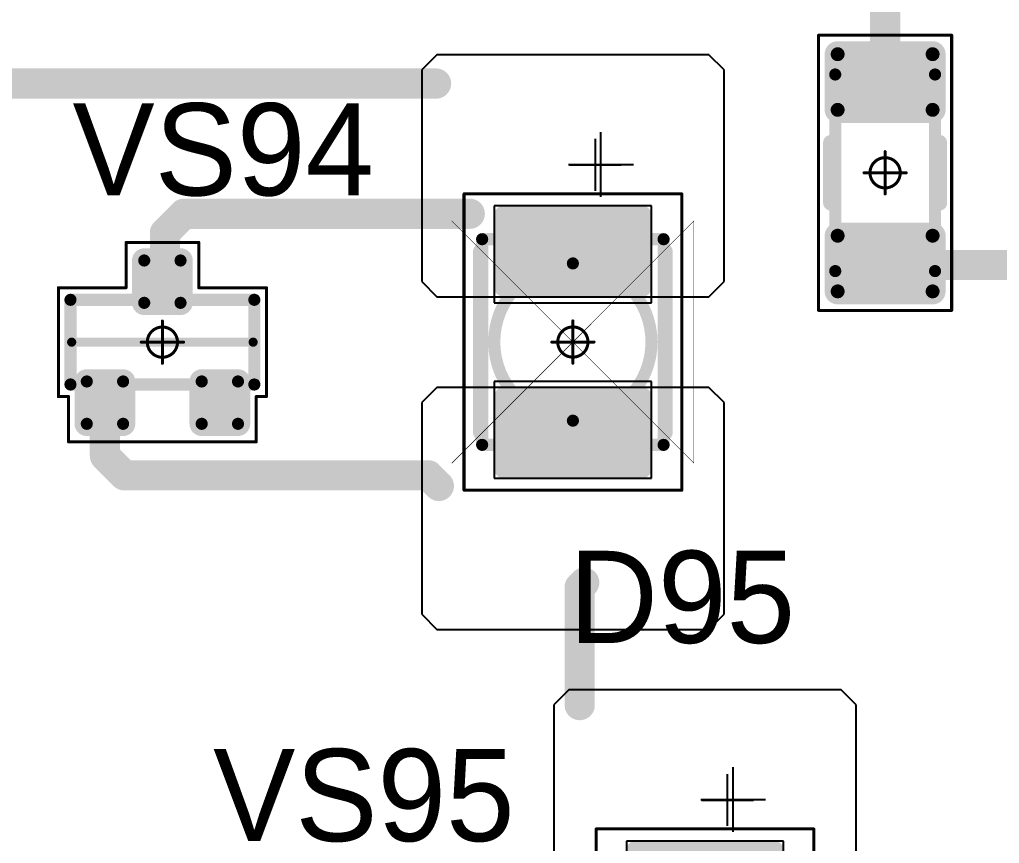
# Model space of a CAD drawing. Header units: millimetres. Extents: x 0 to 395, y 0 to 190.
# Drawn here: x 314.11 to 330.31, y 37.74 to 51.36 of the extents above; entities that cross this region are included whole.
import ezdxf

# ---------------------------------------------------------------- set-up
doc = ezdxf.new("R2010")
doc.units = ezdxf.units.MM
for name, color, linetype in [('Mechanical13', 56, 'Continuous'), ('Mechanical15', 56, 'Continuous'), ('Mechanical5', 56, 'Continuous'), ('TopLayer', 1, 'Continuous'), ('TopOverlay', 2, 'Continuous'), ('TopPaste', 8, 'Continuous'), ('TopSolder', 216, 'Continuous')]:
    doc.layers.add(name, color=color, linetype=linetype)

# ---------------------------------------------------------------- blocks, each defined once
blk = doc.blocks.new('SOT23_1090')
at = {"layer": 'Mechanical13', "const_width": 0.2}
for points in [[(-0.7, 1.52), (0.7, 1.52)], [(-0.7, 1.52), (-0.7, -1.52)], [(0.7, 1.52), (0.7, -1.52)], [(-0.7, -1.52), (0.7, -1.52)]]:
    blk.add_lwpolyline(points, dxfattribs=at)
at = {"layer": 'Mechanical13', "const_width": 0.1}
for points in [[(-0.75, 1.52, 1), (-0.65, 1.52, 1)], [(-0.75, 1.52, 1), (-0.65, 1.52, 1)], [(0.65, 1.52, 1), (0.75, 1.52, 1)], [(0.65, 1.52, 1), (0.75, 1.52, 1)], [(-0.75, -1.52, 1), (-0.65, -1.52, 1)], [(-0.75, -1.52, 1), (-0.65, -1.52, 1)], [(0.65, -1.52, 1), (0.75, -1.52, 1)], [(0.65, -1.52, 1), (0.75, -1.52, 1)]]:
    blk.add_lwpolyline(points, format="xyb", close=True, dxfattribs=at)
at = {"layer": 'Mechanical15', "const_width": 0.05}
for points in [[(-0.9, 1.72), (-0.9, 1.55)], [(-0.9, 1.72), (0.9, 1.72)], [(0.9, 1.72), (0.9, 0.6)], [(-1.65, 1.55), (-1.65, -1.55)], [(-1.65, 1.55), (-0.9, 1.55)], [(0.9, 0.6), (1.65, 0.6)], [(1.65, 0.6), (1.65, -0.6)], [(0, 0.35), (0, -0.35)], [(-0.35, 0), (0.35, 0)], [(0.9, -0.6), (1.65, -0.6)], [(0.9, -0.6), (0.9, -1.72)], [(-1.65, -1.55), (-0.9, -1.55)], [(-0.9, -1.55), (-0.9, -1.72)], [(-0.9, -1.72), (0.9, -1.72)]]:
    blk.add_lwpolyline(points, dxfattribs=at)
at = {"layer": 'Mechanical15'}
for points, const_width in [([(-0.913, 1.72, 1), (-0.888, 1.72, 1)], 0.025), ([(-0.913, 1.72, 1), (-0.888, 1.72, 1)], 0.025), ([(0.888, 1.72, 1), (0.913, 1.72, 1)], 0.025), ([(0.888, 1.72, 1), (0.913, 1.72, 1)], 0.025), ([(-1.662, 1.55, 1), (-1.637, 1.55, 1)], 0.025), ([(-1.662, 1.55, 1), (-1.637, 1.55, 1)], 0.025), ([(-0.913, 1.55, 1), (-0.888, 1.55, 1)], 0.025), ([(-0.913, 1.55, 1), (-0.888, 1.55, 1)], 0.025), ([(0.888, 0.6, 1), (0.913, 0.6, 1)], 0.025), ([(0.888, 0.6, 1), (0.913, 0.6, 1)], 0.025), ([(1.637, 0.6, 1), (1.662, 0.6, 1)], 0.025), ([(1.637, 0.6, 1), (1.662, 0.6, 1)], 0.025), ([(-0.012, 0.35, 1), (0.012, 0.35, 1)], 0.025), ([(0.25, 0, 1), (-0.25, 0, 1)], 0.05), ([(-0.362, 0, 1), (-0.337, 0, 1)], 0.025), ([(-0.262, 0, 1), (-0.238, 0, 1)], 0.025), ([(0.238, 0, 1), (0.262, 0, 1)], 0.025), ([(0.337, 0, 1), (0.362, 0, 1)], 0.025), ([(-0.012, -0.35, 1), (0.012, -0.35, 1)], 0.025), ([(0.888, -0.6, 1), (0.913, -0.6, 1)], 0.025), ([(0.888, -0.6, 1), (0.913, -0.6, 1)], 0.025), ([(1.637, -0.6, 1), (1.662, -0.6, 1)], 0.025), ([(1.637, -0.6, 1), (1.662, -0.6, 1)], 0.025), ([(-1.662, -1.55, 1), (-1.637, -1.55, 1)], 0.025), ([(-1.662, -1.55, 1), (-1.637, -1.55, 1)], 0.025), ([(-0.913, -1.55, 1), (-0.888, -1.55, 1)], 0.025), ([(-0.913, -1.55, 1), (-0.888, -1.55, 1)], 0.025), ([(-0.913, -1.72, 1), (-0.888, -1.72, 1)], 0.025), ([(-0.913, -1.72, 1), (-0.888, -1.72, 1)], 0.025), ([(0.888, -1.72, 1), (0.913, -1.72, 1)], 0.025), ([(0.888, -1.72, 1), (0.913, -1.72, 1)], 0.025)]:
    blk.add_lwpolyline(points, format="xyb", close=True, dxfattribs=dict(at, const_width=const_width))
at = {"layer": 'TopLayer', "const_width": 0.1}
for points in [[(-1.4, 1.25, 1), (-1.3, 1.25, 1)], [(-0.7, 1.25, 1), (-0.6, 1.25, 1)], [(-1.4, 0.65, 1), (-1.3, 0.65, 1)], [(-0.7, 0.65, 1), (-0.6, 0.65, 1)], [(0.6, 0.3, 1), (0.7, 0.3, 1)], [(1.3, 0.3, 1), (1.4, 0.3, 1)], [(0.6, -0.3, 1), (0.7, -0.3, 1)], [(1.3, -0.3, 1), (1.4, -0.3, 1)], [(-1.4, -0.65, 1), (-1.3, -0.65, 1)], [(-0.7, -0.65, 1), (-0.6, -0.65, 1)], [(-1.4, -1.25, 1), (-1.3, -1.25, 1)], [(-0.7, -1.25, 1), (-0.6, -1.25, 1)]]:
    blk.add_lwpolyline(points, format="xyb", close=True, dxfattribs=at)
at = {"layer": 'TopLayer'}
for points in [[(-1.35, 1.35), (-1.35, 0.55), (-0.65, 1.35), (-0.65, 0.55)], [(-1.45, 1.25), (-1.45, 0.65), (-0.55, 1.25), (-0.55, 0.65)], [(0.65, 0.4), (0.65, -0.4), (1.35, 0.4), (1.35, -0.4)], [(0.55, 0.3), (0.55, -0.3), (1.45, 0.3), (1.45, -0.3)], [(-1.35, -0.55), (-1.35, -1.35), (-0.65, -0.55), (-0.65, -1.35)], [(-1.45, -0.65), (-1.45, -1.25), (-0.55, -0.65), (-0.55, -1.25)]]:
    blk.add_solid(points, dxfattribs=at)
at = {"layer": 'TopOverlay', "const_width": 0.15}
blk.add_lwpolyline([(0, 1.5), (0, -1.5)], dxfattribs=at)
at = {"layer": 'TopOverlay', "const_width": 0.075}
for points in [[(-0.038, 1.5, 1), (0.038, 1.5, 1)], [(-0.038, -1.5, 1), (0.038, -1.5, 1)]]:
    blk.add_lwpolyline(points, format="xyb", close=True, dxfattribs=at)
at = {"layer": 'TopPaste', "const_width": 0.075}
for points in [[(-1.387, 1.25, 1), (-1.313, 1.25, 1)], [(-0.687, 1.25, 1), (-0.613, 1.25, 1)], [(-1.387, 0.65, 1), (-1.313, 0.65, 1)], [(-0.687, 0.65, 1), (-0.613, 0.65, 1)], [(0.613, 0.3, 1), (0.687, 0.3, 1)], [(1.313, 0.3, 1), (1.387, 0.3, 1)], [(0.613, -0.3, 1), (0.687, -0.3, 1)], [(1.313, -0.3, 1), (1.387, -0.3, 1)], [(-1.387, -0.65, 1), (-1.313, -0.65, 1)], [(-0.687, -0.65, 1), (-0.613, -0.65, 1)], [(-1.387, -1.25, 1), (-1.313, -1.25, 1)], [(-0.687, -1.25, 1), (-0.613, -1.25, 1)]]:
    blk.add_lwpolyline(points, format="xyb", close=True, dxfattribs=at)
at = {"layer": 'TopPaste'}
for points in [[(-1.35, 1.325), (-1.35, 0.575), (-0.65, 1.325), (-0.65, 0.575)], [(-1.425, 1.25), (-1.425, 0.65), (-0.575, 1.25), (-0.575, 0.65)], [(0.65, 0.375), (0.65, -0.375), (1.35, 0.375), (1.35, -0.375)], [(0.575, 0.3), (0.575, -0.3), (1.425, 0.3), (1.425, -0.3)], [(-1.35, -0.575), (-1.35, -1.325), (-0.65, -0.575), (-0.65, -1.325)], [(-1.425, -0.65), (-1.425, -1.25), (-0.575, -0.65), (-0.575, -1.25)]]:
    blk.add_solid(points, dxfattribs=at)
at = {"layer": 'TopSolder', "const_width": 0.202}
for points in [[(-1.451, 1.25, 1), (-1.249, 1.25, 1)], [(-0.751, 1.25, 1), (-0.549, 1.25, 1)], [(-1.451, 0.65, 1), (-1.249, 0.65, 1)], [(-0.751, 0.65, 1), (-0.549, 0.65, 1)], [(0.549, 0.3, 1), (0.751, 0.3, 1)], [(1.249, 0.3, 1), (1.451, 0.3, 1)], [(0.549, -0.3, 1), (0.751, -0.3, 1)], [(1.249, -0.3, 1), (1.451, -0.3, 1)], [(-1.451, -0.65, 1), (-1.249, -0.65, 1)], [(-0.751, -0.65, 1), (-0.549, -0.65, 1)], [(-1.451, -1.25, 1), (-1.249, -1.25, 1)], [(-0.751, -1.25, 1), (-0.549, -1.25, 1)]]:
    blk.add_lwpolyline(points, format="xyb", close=True, dxfattribs=at)
at = {"layer": 'TopSolder'}
for points in [[(-1.35, 1.452), (-1.35, 0.448), (-0.65, 1.452), (-0.65, 0.448)], [(-1.552, 1.25), (-1.552, 0.65), (-0.448, 1.25), (-0.448, 0.65)], [(0.65, 0.502), (0.65, -0.502), (1.35, 0.502), (1.35, -0.502)], [(0.448, 0.3), (0.448, -0.3), (1.552, 0.3), (1.552, -0.3)], [(-1.35, -0.448), (-1.35, -1.452), (-0.65, -0.448), (-0.65, -1.452)], [(-1.552, -0.65), (-1.552, -1.25), (-0.448, -0.65), (-0.448, -1.25)]]:
    blk.add_solid(points, dxfattribs=at)
blk = doc.blocks.new('RC1206S_1192')
at = {"layer": 'Mechanical13', "const_width": 0.2}
for points in [[(-1.625, -0.825), (-1.625, 0.825)], [(1.625, 0.825), (-1.625, 0.825)], [(1.625, -0.825), (1.625, 0.825)], [(1.625, -0.825), (-1.625, -0.825)]]:
    blk.add_lwpolyline(points, dxfattribs=at)
at = {"layer": 'Mechanical13', "const_width": 0.1}
for points in [[(-1.675, 0.825, 1), (-1.575, 0.825, 1)], [(-1.675, 0.825, 1), (-1.575, 0.825, 1)], [(1.575, 0.825, 1), (1.675, 0.825, 1)], [(1.575, 0.825, 1), (1.675, 0.825, 1)], [(-1.675, -0.825, 1), (-1.575, -0.825, 1)], [(-1.675, -0.825, 1), (-1.575, -0.825, 1)], [(1.575, -0.825, 1), (1.675, -0.825, 1)], [(1.575, -0.825, 1), (1.675, -0.825, 1)]]:
    blk.add_lwpolyline(points, format="xyb", close=True, dxfattribs=at)
at = {"layer": 'Mechanical15', "const_width": 0.05}
for points in [[(-2.275, -1.1), (-2.275, 1.1)], [(2.275, 1.1), (-2.275, 1.1)], [(2.275, -1.1), (2.275, 1.1)], [(0, -0.35), (0, 0.35)], [(0.35, 0), (-0.35, 0)], [(2.275, -1.1), (-2.275, -1.1)]]:
    blk.add_lwpolyline(points, dxfattribs=at)
at = {"layer": 'Mechanical15'}
for points, const_width in [([(-2.287, 1.1, 1), (-2.262, 1.1, 1)], 0.025), ([(-2.287, 1.1, 1), (-2.262, 1.1, 1)], 0.025), ([(2.262, 1.1, 1), (2.287, 1.1, 1)], 0.025), ([(2.262, 1.1, 1), (2.287, 1.1, 1)], 0.025), ([(-0.012, 0.35, 1), (0.012, 0.35, 1)], 0.025), ([(0.25, 0, 1), (-0.25, 0, 1)], 0.05), ([(-0.362, 0, 1), (-0.337, 0, 1)], 0.025), ([(-0.262, 0, 1), (-0.238, 0, 1)], 0.025), ([(0.238, 0, 1), (0.262, 0, 1)], 0.025), ([(0.337, 0, 1), (0.362, 0, 1)], 0.025), ([(-0.012, -0.35, 1), (0.012, -0.35, 1)], 0.025), ([(-2.287, -1.1, 1), (-2.262, -1.1, 1)], 0.025), ([(-2.287, -1.1, 1), (-2.262, -1.1, 1)], 0.025), ([(2.262, -1.1, 1), (2.287, -1.1, 1)], 0.025), ([(2.262, -1.1, 1), (2.287, -1.1, 1)], 0.025)]:
    blk.add_lwpolyline(points, format="xyb", close=True, dxfattribs=dict(at, const_width=const_width))
at = {"layer": 'TopLayer', "const_width": 0.115}
for points in [[(-2.018, 0.785, 1), (-1.903, 0.785, 1)], [(-1.098, 0.785, 1), (-0.983, 0.785, 1)], [(0.983, 0.785, 1), (1.098, 0.785, 1)], [(1.903, 0.785, 1), (2.018, 0.785, 1)], [(-2.018, -0.785, 1), (-1.903, -0.785, 1)], [(-1.098, -0.785, 1), (-0.983, -0.785, 1)], [(0.983, -0.785, 1), (1.098, -0.785, 1)], [(1.903, -0.785, 1), (2.018, -0.785, 1)]]:
    blk.add_lwpolyline(points, format="xyb", close=True, dxfattribs=at)
at = {"layer": 'TopLayer'}
for points in [[(-1.96, -0.9), (-1.04, -0.9), (-1.96, 0.9), (-1.04, 0.9)], [(1.04, -0.9), (1.96, -0.9), (1.04, 0.9), (1.96, 0.9)], [(-2.075, -0.785), (-0.925, -0.785), (-2.075, 0.785), (-0.925, 0.785)], [(0.925, -0.785), (2.075, -0.785), (0.925, 0.785), (2.075, 0.785)]]:
    blk.add_solid(points, dxfattribs=at)
at = {"layer": 'TopOverlay', "const_width": 0.25}
for points in [[(0.5, 0.9), (-0.5, 0.9)], [(0.5, -0.9), (-0.5, -0.9)]]:
    blk.add_lwpolyline(points, dxfattribs=at)
at = {"layer": 'TopOverlay', "const_width": 0.125}
for points in [[(-0.562, 0.9, 1), (-0.437, 0.9, 1)], [(0.437, 0.9, 1), (0.562, 0.9, 1)], [(-0.562, -0.9, 1), (-0.437, -0.9, 1)], [(0.437, -0.9, 1), (0.562, -0.9, 1)]]:
    blk.add_lwpolyline(points, format="xyb", close=True, dxfattribs=at)
at = {"layer": 'TopPaste', "const_width": 0.09}
for points in [[(-2.005, 0.785, 1), (-1.915, 0.785, 1)], [(-1.085, 0.785, 1), (-0.995, 0.785, 1)], [(0.995, 0.785, 1), (1.085, 0.785, 1)], [(1.915, 0.785, 1), (2.005, 0.785, 1)], [(-2.005, -0.785, 1), (-1.915, -0.785, 1)], [(-1.085, -0.785, 1), (-0.995, -0.785, 1)], [(0.995, -0.785, 1), (1.085, -0.785, 1)], [(1.915, -0.785, 1), (2.005, -0.785, 1)]]:
    blk.add_lwpolyline(points, format="xyb", close=True, dxfattribs=at)
at = {"layer": 'TopPaste'}
for points in [[(-1.96, -0.875), (-1.04, -0.875), (-1.96, 0.875), (-1.04, 0.875)], [(1.04, -0.875), (1.96, -0.875), (1.04, 0.875), (1.96, 0.875)], [(-2.05, -0.785), (-0.95, -0.785), (-2.05, 0.785), (-0.95, 0.785)], [(0.95, -0.785), (2.05, -0.785), (0.95, 0.785), (2.05, 0.785)]]:
    blk.add_solid(points, dxfattribs=at)
at = {"layer": 'TopSolder', "const_width": 0.215}
for points in [[(-2.068, 0.785, 1), (-1.853, 0.785, 1)], [(-1.148, 0.785, 1), (-0.933, 0.785, 1)], [(0.933, 0.785, 1), (1.148, 0.785, 1)], [(1.853, 0.785, 1), (2.068, 0.785, 1)], [(-2.068, -0.785, 1), (-1.853, -0.785, 1)], [(-1.148, -0.785, 1), (-0.933, -0.785, 1)], [(0.933, -0.785, 1), (1.148, -0.785, 1)], [(1.853, -0.785, 1), (2.068, -0.785, 1)]]:
    blk.add_lwpolyline(points, format="xyb", close=True, dxfattribs=at)
at = {"layer": 'TopSolder'}
for points in [[(-1.96, -1), (-1.04, -1), (-1.96, 1), (-1.04, 1)], [(1.04, -1), (1.96, -1), (1.04, 1), (1.96, 1)], [(-2.175, -0.785), (-0.825, -0.785), (-2.175, 0.785), (-0.825, 0.785)], [(0.825, -0.785), (2.175, -0.785), (0.825, 0.785), (2.175, 0.785)]]:
    blk.add_solid(points, dxfattribs=at)
blk = doc.blocks.new('T66G_4_1238')
at = {"layer": 'Mechanical13'}
for p, q in [((2.936, 0.071), (2.936, -1)), ((2.4, -0.464), (3.471, -0.464))]:
    blk.add_line(p, q, dxfattribs=at)
at = {"layer": 'Mechanical13', "const_width": 0.2}
for points in [[(-1.7, 1.5), (1.7, 1.5)], [(-1.7, 1.5), (-1.7, -1.5)], [(1.7, 1.5), (1.7, -1.5)], [(-1.7, -1.5), (1.7, -1.5)]]:
    blk.add_lwpolyline(points, dxfattribs=at)
at = {"layer": 'Mechanical13'}
for points, const_width in [([(-1.75, 1.5, 1), (-1.65, 1.5, 1)], 0.1), ([(-1.75, 1.5, 1), (-1.65, 1.5, 1)], 0.1), ([(1.65, 1.5, 1), (1.75, 1.5, 1)], 0.1), ([(1.65, 1.5, 1), (1.75, 1.5, 1)], 0.1), ([(1.3, 0, 1), (-1.3, 0, 1)], 0.2), ([(-1.35, 0, 1), (-1.25, 0, 1)], 0.1), ([(1.25, 0, 1), (1.35, 0, 1)], 0.1), ([(-1.75, -1.5, 1), (-1.65, -1.5, 1)], 0.1), ([(-1.75, -1.5, 1), (-1.65, -1.5, 1)], 0.1), ([(1.65, -1.5, 1), (1.75, -1.5, 1)], 0.1), ([(1.65, -1.5, 1), (1.75, -1.5, 1)], 0.1)]:
    blk.add_lwpolyline(points, format="xyb", close=True, dxfattribs=dict(at, const_width=const_width))
at = {"layer": 'Mechanical15', "const_width": 0.05}
for points in [[(-2.45, 1.8), (-2.45, -1.8)], [(-2.45, 1.8), (2.45, 1.8)], [(2.45, 1.8), (2.45, -1.8)], [(0, 0.35), (0, -0.35)], [(-0.35, 0), (0.35, 0)], [(-2.45, -1.8), (2.45, -1.8)]]:
    blk.add_lwpolyline(points, dxfattribs=at)
at = {"layer": 'Mechanical15'}
for points, const_width in [([(-2.462, 1.8, 1), (-2.438, 1.8, 1)], 0.025), ([(-2.462, 1.8, 1), (-2.438, 1.8, 1)], 0.025), ([(2.438, 1.8, 1), (2.462, 1.8, 1)], 0.025), ([(2.438, 1.8, 1), (2.462, 1.8, 1)], 0.025), ([(-0.012, 0.35, 1), (0.012, 0.35, 1)], 0.025), ([(0.25, 0, 1), (-0.25, 0, 1)], 0.05), ([(-0.362, 0, 1), (-0.337, 0, 1)], 0.025), ([(-0.262, 0, 1), (-0.238, 0, 1)], 0.025), ([(0.238, 0, 1), (0.262, 0, 1)], 0.025), ([(0.337, 0, 1), (0.362, 0, 1)], 0.025), ([(-0.012, -0.35, 1), (0.012, -0.35, 1)], 0.025), ([(-2.462, -1.8, 1), (-2.438, -1.8, 1)], 0.025), ([(-2.462, -1.8, 1), (-2.438, -1.8, 1)], 0.025), ([(2.438, -1.8, 1), (2.462, -1.8, 1)], 0.025), ([(2.438, -1.8, 1), (2.462, -1.8, 1)], 0.025)]:
    blk.add_lwpolyline(points, format="xyb", close=True, dxfattribs=dict(at, const_width=const_width))
at = {"layer": 'TopLayer'}
for p, q in [((-4.5, 2.5), (-4.75, 2.25)), ((-1, 2.5), (-4.5, 2.5)), ((-0.75, 2.25), (-1, 2.5)), ((1, 2.5), (0.75, 2.25)), ((4.5, 2.5), (1, 2.5)), ((4.75, 2.25), (4.5, 2.5)), ((-4.75, 2.25), (-4.75, -2.25)), ((-0.75, -2.25), (-0.75, 2.25)), ((0.75, 2.25), (0.75, -2.25)), ((4.75, -2.25), (4.75, 2.25)), ((-4.75, -2.25), (-4.5, -2.5)), ((-1, -2.5), (-0.75, -2.25)), ((0.75, -2.25), (1, -2.5)), ((4.5, -2.5), (4.75, -2.25)), ((-4.5, -2.5), (-1, -2.5)), ((1, -2.5), (4.5, -2.5))]:
    blk.add_line(p, q, dxfattribs=at)
at = {"layer": 'TopLayer', "const_width": 0.15}
for points in [[(-2.175, 1.15, 1), (-2.025, 1.15, 1)], [(-0.975, 1.15, 1), (-0.825, 1.15, 1)], [(0.825, 1.15, 1), (0.975, 1.15, 1)], [(2.025, 1.15, 1), (2.175, 1.15, 1)], [(-2.175, -1.15, 1), (-2.025, -1.15, 1)], [(-0.975, -1.15, 1), (-0.825, -1.15, 1)], [(0.825, -1.15, 1), (0.975, -1.15, 1)], [(2.025, -1.15, 1), (2.175, -1.15, 1)]]:
    blk.add_lwpolyline(points, format="xyb", close=True, dxfattribs=at)
at = {"layer": 'TopLayer'}
for points in [[(-0.9, 1.3), (-2.1, 1.3), (-0.9, -1.3), (-2.1, -1.3)], [(2.1, 1.3), (0.9, 1.3), (2.1, -1.3), (0.9, -1.3)], [(-0.75, 1.15), (-2.25, 1.15), (-0.75, -1.15), (-2.25, -1.15)], [(2.25, 1.15), (0.75, 1.15), (2.25, -1.15), (0.75, -1.15)]]:
    blk.add_solid(points, dxfattribs=at)
at = {"layer": 'TopOverlay'}
for p, q in [((2.928, 0.057), (2.928, -0.8)), ((2.5, -0.372), (3.357, -0.372))]:
    blk.add_line(p, q, dxfattribs=at)
at = {"layer": 'TopOverlay', "const_width": 0.25}
for points in [[(-1.5, 1.525), (1.5, 1.525)], [(-1.5, -1.525), (1.5, -1.525)]]:
    blk.add_lwpolyline(points, dxfattribs=at)
at = {"layer": 'TopOverlay', "const_width": 0.125}
for points in [[(-1.562, 1.525, 1), (-1.438, 1.525, 1)], [(1.438, 1.525, 1), (1.562, 1.525, 1)], [(-1.562, -1.525, 1), (-1.438, -1.525, 1)], [(1.438, -1.525, 1), (1.562, -1.525, 1)]]:
    blk.add_lwpolyline(points, format="xyb", close=True, dxfattribs=at)
at = {"layer": 'TopPaste', "const_width": 0.125}
for points in [[(-2.162, 1.15, 1), (-2.037, 1.15, 1)], [(-0.962, 1.15, 1), (-0.838, 1.15, 1)], [(0.838, 1.15, 1), (0.962, 1.15, 1)], [(2.037, 1.15, 1), (2.162, 1.15, 1)], [(-2.162, -1.15, 1), (-2.037, -1.15, 1)], [(-0.962, -1.15, 1), (-0.838, -1.15, 1)], [(0.838, -1.15, 1), (0.962, -1.15, 1)], [(2.037, -1.15, 1), (2.162, -1.15, 1)]]:
    blk.add_lwpolyline(points, format="xyb", close=True, dxfattribs=at)
at = {"layer": 'TopPaste'}
for points in [[(-0.775, 1.15), (-2.225, 1.15), (-0.775, -1.15), (-2.225, -1.15)], [(-0.9, 1.275), (-2.1, 1.275), (-0.9, -1.275), (-2.1, -1.275)], [(2.225, 1.15), (0.775, 1.15), (2.225, -1.15), (0.775, -1.15)], [(2.1, 1.275), (0.9, 1.275), (2.1, -1.275), (0.9, -1.275)]]:
    blk.add_solid(points, dxfattribs=at)
at = {"layer": 'TopSolder'}
for p, q in [((-2.25, 1.3), (-2.25, -1.3)), ((-0.65, 1.3), (-2.25, 1.3)), ((-0.65, -1.3), (-0.65, 1.3)), ((0.65, 1.3), (0.65, -1.3)), ((2.25, 1.3), (0.65, 1.3)), ((2.25, -1.3), (2.25, 1.3)), ((-2.25, -1.3), (-0.65, -1.3)), ((0.65, -1.3), (2.25, -1.3))]:
    blk.add_line(p, q, dxfattribs=at)
blk = doc.blocks.new('T66G_4_1239')
at = {"layer": 'Mechanical13'}
for p, q in [((2.936, 0.071), (2.936, -1)), ((2.4, -0.464), (3.471, -0.464))]:
    blk.add_line(p, q, dxfattribs=at)
at = {"layer": 'Mechanical13', "const_width": 0.2}
for points in [[(-1.7, 1.5), (1.7, 1.5)], [(-1.7, 1.5), (-1.7, -1.5)], [(1.7, 1.5), (1.7, -1.5)], [(-1.7, -1.5), (1.7, -1.5)]]:
    blk.add_lwpolyline(points, dxfattribs=at)
at = {"layer": 'Mechanical13'}
for points, const_width in [([(-1.75, 1.5, 1), (-1.65, 1.5, 1)], 0.1), ([(-1.75, 1.5, 1), (-1.65, 1.5, 1)], 0.1), ([(1.65, 1.5, 1), (1.75, 1.5, 1)], 0.1), ([(1.65, 1.5, 1), (1.75, 1.5, 1)], 0.1), ([(1.3, 0, 1), (-1.3, 0, 1)], 0.2), ([(-1.35, 0, 1), (-1.25, 0, 1)], 0.1), ([(1.25, 0, 1), (1.35, 0, 1)], 0.1), ([(-1.75, -1.5, 1), (-1.65, -1.5, 1)], 0.1), ([(-1.75, -1.5, 1), (-1.65, -1.5, 1)], 0.1), ([(1.65, -1.5, 1), (1.75, -1.5, 1)], 0.1), ([(1.65, -1.5, 1), (1.75, -1.5, 1)], 0.1)]:
    blk.add_lwpolyline(points, format="xyb", close=True, dxfattribs=dict(at, const_width=const_width))
at = {"layer": 'Mechanical15', "const_width": 0.05}
for points in [[(-2.45, 1.8), (-2.45, -1.8)], [(-2.45, 1.8), (2.45, 1.8)], [(2.45, 1.8), (2.45, -1.8)], [(0, 0.35), (0, -0.35)], [(-0.35, 0), (0.35, 0)], [(-2.45, -1.8), (2.45, -1.8)]]:
    blk.add_lwpolyline(points, dxfattribs=at)
at = {"layer": 'Mechanical15'}
for points, const_width in [([(-2.462, 1.8, 1), (-2.438, 1.8, 1)], 0.025), ([(-2.462, 1.8, 1), (-2.438, 1.8, 1)], 0.025), ([(2.438, 1.8, 1), (2.462, 1.8, 1)], 0.025), ([(2.438, 1.8, 1), (2.462, 1.8, 1)], 0.025), ([(-0.012, 0.35, 1), (0.012, 0.35, 1)], 0.025), ([(0.25, 0, 1), (-0.25, 0, 1)], 0.05), ([(-0.362, 0, 1), (-0.337, 0, 1)], 0.025), ([(-0.262, 0, 1), (-0.238, 0, 1)], 0.025), ([(0.238, 0, 1), (0.262, 0, 1)], 0.025), ([(0.337, 0, 1), (0.362, 0, 1)], 0.025), ([(-0.012, -0.35, 1), (0.012, -0.35, 1)], 0.025), ([(-2.462, -1.8, 1), (-2.438, -1.8, 1)], 0.025), ([(-2.462, -1.8, 1), (-2.438, -1.8, 1)], 0.025), ([(2.438, -1.8, 1), (2.462, -1.8, 1)], 0.025), ([(2.438, -1.8, 1), (2.462, -1.8, 1)], 0.025)]:
    blk.add_lwpolyline(points, format="xyb", close=True, dxfattribs=dict(at, const_width=const_width))
at = {"layer": 'TopLayer'}
for p, q in [((-4.5, 2.5), (-4.75, 2.25)), ((-1, 2.5), (-4.5, 2.5)), ((-0.75, 2.25), (-1, 2.5)), ((1, 2.5), (0.75, 2.25)), ((4.5, 2.5), (1, 2.5)), ((4.75, 2.25), (4.5, 2.5)), ((-4.75, 2.25), (-4.75, -2.25)), ((-0.75, -2.25), (-0.75, 2.25)), ((0.75, 2.25), (0.75, -2.25)), ((4.75, -2.25), (4.75, 2.25)), ((-4.75, -2.25), (-4.5, -2.5)), ((-1, -2.5), (-0.75, -2.25)), ((0.75, -2.25), (1, -2.5)), ((4.5, -2.5), (4.75, -2.25)), ((-4.5, -2.5), (-1, -2.5)), ((1, -2.5), (4.5, -2.5))]:
    blk.add_line(p, q, dxfattribs=at)
at = {"layer": 'TopLayer', "const_width": 0.15}
for points in [[(-2.175, 1.15, 1), (-2.025, 1.15, 1)], [(-0.975, 1.15, 1), (-0.825, 1.15, 1)], [(0.825, 1.15, 1), (0.975, 1.15, 1)], [(2.025, 1.15, 1), (2.175, 1.15, 1)], [(-2.175, -1.15, 1), (-2.025, -1.15, 1)], [(-0.975, -1.15, 1), (-0.825, -1.15, 1)], [(0.825, -1.15, 1), (0.975, -1.15, 1)], [(2.025, -1.15, 1), (2.175, -1.15, 1)]]:
    blk.add_lwpolyline(points, format="xyb", close=True, dxfattribs=at)
at = {"layer": 'TopLayer'}
for points in [[(-0.9, 1.3), (-2.1, 1.3), (-0.9, -1.3), (-2.1, -1.3)], [(2.1, 1.3), (0.9, 1.3), (2.1, -1.3), (0.9, -1.3)], [(-0.75, 1.15), (-2.25, 1.15), (-0.75, -1.15), (-2.25, -1.15)], [(2.25, 1.15), (0.75, 1.15), (2.25, -1.15), (0.75, -1.15)]]:
    blk.add_solid(points, dxfattribs=at)
at = {"layer": 'TopOverlay'}
for p, q in [((2.928, 0.057), (2.928, -0.8)), ((2.5, -0.372), (3.357, -0.372))]:
    blk.add_line(p, q, dxfattribs=at)
at = {"layer": 'TopOverlay', "const_width": 0.25}
for points in [[(-1.5, 1.525), (1.5, 1.525)], [(-1.5, -1.525), (1.5, -1.525)]]:
    blk.add_lwpolyline(points, dxfattribs=at)
at = {"layer": 'TopOverlay', "const_width": 0.125}
for points in [[(-1.562, 1.525, 1), (-1.438, 1.525, 1)], [(1.438, 1.525, 1), (1.562, 1.525, 1)], [(-1.562, -1.525, 1), (-1.438, -1.525, 1)], [(1.438, -1.525, 1), (1.562, -1.525, 1)]]:
    blk.add_lwpolyline(points, format="xyb", close=True, dxfattribs=at)
at = {"layer": 'TopPaste', "const_width": 0.125}
for points in [[(-2.162, 1.15, 1), (-2.037, 1.15, 1)], [(-0.962, 1.15, 1), (-0.838, 1.15, 1)], [(0.838, 1.15, 1), (0.962, 1.15, 1)], [(2.037, 1.15, 1), (2.162, 1.15, 1)], [(-2.162, -1.15, 1), (-2.037, -1.15, 1)], [(-0.962, -1.15, 1), (-0.838, -1.15, 1)], [(0.838, -1.15, 1), (0.962, -1.15, 1)], [(2.037, -1.15, 1), (2.162, -1.15, 1)]]:
    blk.add_lwpolyline(points, format="xyb", close=True, dxfattribs=at)
at = {"layer": 'TopPaste'}
for points in [[(-0.775, 1.15), (-2.225, 1.15), (-0.775, -1.15), (-2.225, -1.15)], [(-0.9, 1.275), (-2.1, 1.275), (-0.9, -1.275), (-2.1, -1.275)], [(2.225, 1.15), (0.775, 1.15), (2.225, -1.15), (0.775, -1.15)], [(2.1, 1.275), (0.9, 1.275), (2.1, -1.275), (0.9, -1.275)]]:
    blk.add_solid(points, dxfattribs=at)
at = {"layer": 'TopSolder'}
for p, q in [((-2.25, 1.3), (-2.25, -1.3)), ((-0.65, 1.3), (-2.25, 1.3)), ((-0.65, -1.3), (-0.65, 1.3)), ((0.65, 1.3), (0.65, -1.3)), ((2.25, 1.3), (0.65, 1.3)), ((2.25, -1.3), (2.25, 1.3)), ((-2.25, -1.3), (-0.65, -1.3)), ((0.65, -1.3), (2.25, -1.3))]:
    blk.add_line(p, q, dxfattribs=at)

msp = doc.modelspace()

# ---------------------------------------------------------------- linework, layer by layer
at = {"layer": 'Mechanical5'}
for points, const_width in [([(321.262, 44.027), (325.262, 48.027)], 0.01), ([(321.262, 48.027), (325.262, 44.027)], 0.01), ([(321.262, 48.027), (325.262, 48.027)], 0.001), ([(321.262, 44.027), (321.262, 48.027)], 0.001), ([(325.262, 44.027), (325.262, 48.027)], 0.001), ([(321.262, 44.027), (325.262, 44.027)], 0.001)]:
    msp.add_lwpolyline(points, dxfattribs=dict(at, const_width=const_width))
for points, const_width in [([(321.26, 48.027, 1), (321.265, 48.027, 1)], 0.005), ([(321.262, 48.027, 1), (321.263, 48.027, 1)], 0.0005), ([(321.262, 48.027, 1), (321.263, 48.027, 1)], 0.0005), ([(325.26, 48.027, 1), (325.265, 48.027, 1)], 0.005), ([(325.262, 48.027, 1), (325.263, 48.027, 1)], 0.0005), ([(325.262, 48.027, 1), (325.263, 48.027, 1)], 0.0005), ([(321.26, 44.027, 1), (321.265, 44.027, 1)], 0.005), ([(321.262, 44.027, 1), (321.263, 44.027, 1)], 0.0005), ([(321.262, 44.027, 1), (321.263, 44.027, 1)], 0.0005), ([(325.26, 44.027, 1), (325.265, 44.027, 1)], 0.005), ([(325.262, 44.027, 1), (325.263, 44.027, 1)], 0.0005), ([(325.262, 44.027, 1), (325.263, 44.027, 1)], 0.0005)]:
    msp.add_lwpolyline(points, format="xyb", close=True, dxfattribs=dict(at, const_width=const_width))
at = {"layer": 'TopLayer', "const_width": 0.5}
for points in [[(328.425, 50.325), (328.425, 52.25)], [(294.075, 50.3), (321, 50.3)], [(316.518, 47.834), (316.832, 48.148)], [(316.832, 48.148), (321.557, 48.148)], [(316.518, 47.068), (316.518, 47.834)], [(328.3, 47.3), (332.025, 47.3)], [(316.475, 47.025), (316.518, 47.068)], [(315.525, 44.144), (315.525, 45.025)], [(315.525, 44.144), (315.846, 43.823)], [(315.846, 43.823), (320.871, 43.823)], [(320.871, 43.823), (321.046, 43.648)], [(323.375, 41.975), (323.45, 42.05)], [(323.375, 40.025), (323.375, 41.975)]]:
    msp.add_lwpolyline(points, dxfattribs=at)
at = {"layer": 'TopLayer', "const_width": 0.25}
for points in [[(320.875, 50.3, 1), (321.125, 50.3, 1)], [(328.3, 50.325, 1), (328.55, 50.325, 1)], [(316.707, 48.148, 1), (316.957, 48.148, 1)], [(316.707, 48.148, 1), (316.957, 48.148, 1)], [(321.432, 48.148, 1), (321.682, 48.148, 1)], [(316.393, 47.834, 1), (316.643, 47.834, 1)], [(316.393, 47.834, 1), (316.643, 47.834, 1)], [(328.175, 47.3, 1), (328.425, 47.3, 1)], [(316.393, 47.068, 1), (316.643, 47.068, 1)], [(316.393, 47.068, 1), (316.643, 47.068, 1)], [(316.35, 47.025, 1), (316.6, 47.025, 1)], [(315.4, 45.025, 1), (315.65, 45.025, 1)], [(315.4, 44.144, 1), (315.65, 44.144, 1)], [(315.4, 44.144, 1), (315.65, 44.144, 1)], [(315.721, 43.823, 1), (315.971, 43.823, 1)], [(315.721, 43.823, 1), (315.971, 43.823, 1)], [(320.746, 43.823, 1), (320.996, 43.823, 1)], [(320.746, 43.823, 1), (320.996, 43.823, 1)], [(320.921, 43.648, 1), (321.171, 43.648, 1)], [(323.325, 42.05, 1), (323.575, 42.05, 1)], [(323.25, 41.975, 1), (323.5, 41.975, 1)], [(323.25, 41.975, 1), (323.5, 41.975, 1)], [(323.25, 40.025, 1), (323.5, 40.025, 1)]]:
    msp.add_lwpolyline(points, format="xyb", close=True, dxfattribs=at)

# ---------------------------------------------------------------- block references
for name, p, rotation in [('RC1206S_1192', (328.425, 48.825), 270), ('T66G_4_1239', (323.262, 46.027), 90), ('SOT23_1090', (316.475, 46.025), 90), ('T66G_4_1238', (325.446, 35.527), 90)]:
    msp.add_blockref(name, p, dxfattribs=dict(rotation=rotation))

# ---------------------------------------------------------------- texts
at = {"layer": 'TopOverlay'}
for s, p in [('VS94', (314.989, 48.451)), ('D95', (323.198, 41.052)), ('VS95', (317.314, 37.776))]:
    msp.add_text(s, height=1.524, dxfattribs=at).set_placement(p)

doc.saveas('drawing.dxf')
